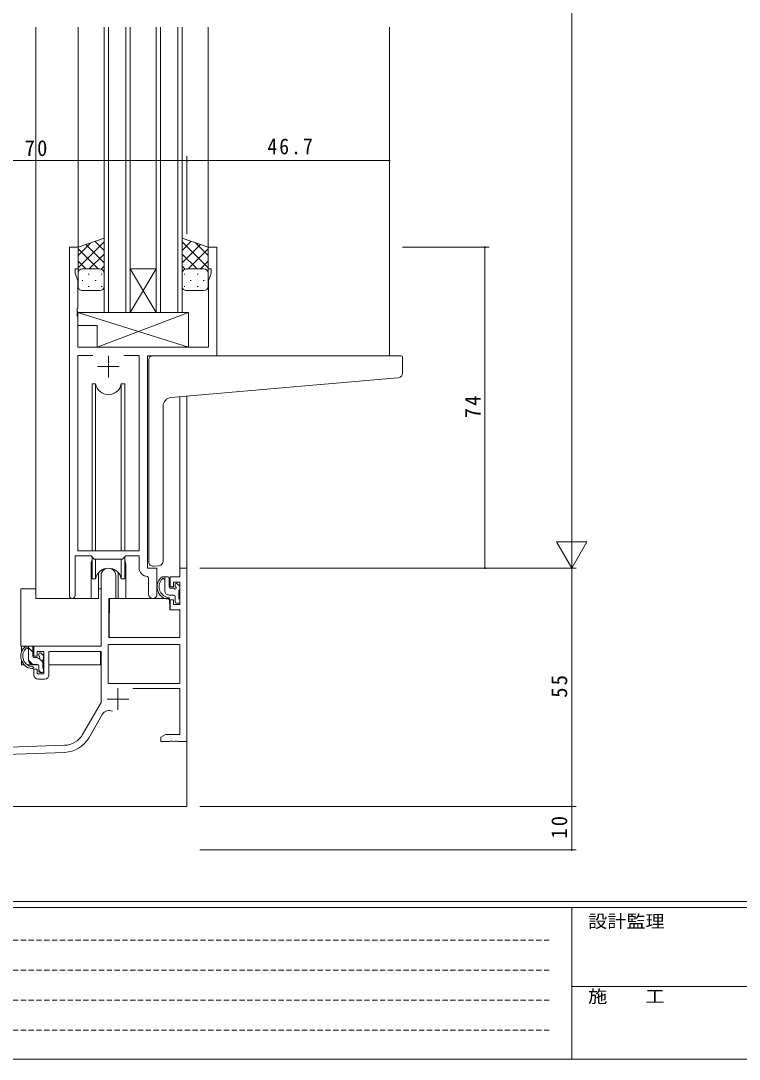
# Model space of a CAD drawing. Units: millimetres on the paper. Extents: x -420 to 373, y -297 to 267.
# Drawn here: x -287.1 to -121.5, y -297 to -57.5 of the extents above; entities that cross this region are included whole.
import ezdxf
from ezdxf.enums import TextEntityAlignment as Align

# ---------------------------------------------------------------- set-up
doc = ezdxf.new("R2010")
doc.units = ezdxf.units.MM
doc.linetypes.add('DASHED1', pattern=[1.8, 1.2, -0.6])
for name, color, linetype, lineweight in [('0-1_YKK_ZWAK', 7, 'Continuous', 9), ('0-3_YKK_12', 2, 'Continuous', 9), ('0-4_YKK_D', 6, 'Continuous', 9), ('0-6_YKK_13', 4, 'Continuous', 9), ('0-7_YKK_11', 7, 'Continuous', 9)]:
    doc.layers.add(name, color=color, linetype=linetype, lineweight=lineweight)
doc.styles.add('ＭＳ ゴシック', font='')
doc.styles.get('ＭＳ ゴシック').set_extended_font_data('MS Gothic')

msp = doc.modelspace()

# ---------------------------------------------------------------- linework, layer by layer
at = {"layer": '0-1_YKK_ZWAK'}
for p, q in [((352.3, -260.6), (-417.7, -260.6)), ((314.5, -262), (-417.7, -262)), ((-160.1, -262), (-160.1, -297)), ((-160.1, -280.199), (-31.3, -280.199)), ((-417.7, -297), (314.5, -297))]:
    msp.add_line(p, q, dxfattribs=at)
at = {"layer": '0-1_YKK_ZWAK', "linetype": 'DASHED1'}
for p, q in [((-413.101, -269.512), (-164.909, -269.512)), ((-413.101, -276.441), (-164.909, -276.441)), ((-413.101, -283.37), (-164.909, -283.37)), ((-413.101, -290.298), (-164.909, -290.298))]:
    msp.add_line(p, q, dxfattribs=at)
at = {"layer": '0-3_YKK_12'}
for p, q in [((-283.614, -58.975), (-283.614, -190.725)), ((-273.915, -58.975), (-273.915, -110.225)), ((-267.915, -58.975), (-267.915, -124.726)), ((-266.915, -124.726), (-266.915, -58.975)), ((-262.915, -58.975), (-262.915, -124.726)), ((-261.915, -124.726), (-261.915, -58.975)), ((-255.915, -58.975), (-255.915, -124.726)), ((-254.915, -124.726), (-254.915, -58.975)), ((-250.915, -58.975), (-250.915, -124.726)), ((-249.915, -124.726), (-249.915, -58.975)), ((-243.915, -58.975), (-243.915, -110.225)), ((-202.114, -58.975), (-202.114, -134.725)), ((-255.915, -124.726), (-261.915, -114.726)), ((-261.915, -124.726), (-255.915, -114.726)), ((-261.915, -114.726), (-255.915, -114.726)), ((-267.915, -124.726), (-261.915, -124.726)), ((-261.915, -124.726), (-255.915, -124.726)), ((-255.915, -124.726), (-249.915, -124.726)), ((-242.215, -134.725), (-221.117, -134.725)), ((-250.445, -144.216), (-250.445, -183.725)), ((-248.815, -144.073), (-248.815, -183.725)), ((-270.915, -183.225), (-270.915, -190.725)), ((-262.915, -183.225), (-262.915, -190.725)), ((-255.715, -184.025), (-255.715, -183.725)), ((-250.445, -183.725), (-248.815, -183.725)), ((-270.915, -190.725), (-283.614, -190.725)), ((-256.687, -190.725), (-262.915, -190.725)), ((-256.687, -190.725), (-262.915, -190.725)), ((-248.815, -223.225), (-248.815, -238.725)), ((-304.315, -238.725), (-248.815, -238.725))]:
    msp.add_line(p, q, dxfattribs=at)
for start, end in [(159.63586, 180), (0, 20.36412)]:
    msp.add_arc((-266.915, -183.225), 4, start, end, dxfattribs=at)
at = {"layer": '0-4_YKK_D'}
for p, q in [((-160.117, 209.275), (-160.117, -176.725)), ((-318.815, -89.725), (-248.815, -89.725)), ((-248.815, -106.725), (-248.815, -88.725)), ((-248.815, -106.725), (-248.815, -88.725)), ((-248.815, -89.725), (-202.115, -89.725)), ((-202.115, -106.725), (-202.115, -88.725)), ((-199.114, -109.725), (-179.117, -109.725)), ((-180.117, -183.725), (-180.117, -109.725)), ((-160.117, -183.725), (-160.117, -171.601)), ((-160.117, -183.725), (-163.617, -177.663)), ((-156.617, -177.663), (-163.617, -177.663)), ((-160.117, -183.725), (-156.617, -177.663)), ((-245.815, -183.725), (-159.117, -183.725)), ((-226.815, -183.725), (-159.117, -183.725)), ((-199.114, -183.725), (-179.117, -183.725)), ((-160.117, -183.725), (-160.117, -238.725)), ((-245.815, -238.725), (-159.117, -238.725)), ((-245.815, -238.725), (-159.117, -238.725)), ((-160.117, -238.725), (-160.117, -248.725)), ((-245.815, -248.725), (-159.117, -248.725))]:
    msp.add_line(p, q, dxfattribs=at)
for centre, start, end in [((-248.815, -89.725), 0, 180), ((-248.815, -89.725), 0, 180), ((-248.815, -89.725), 180, 0), ((-248.815, -89.725), 180, 0), ((-202.115, -89.725), 0, 180), ((-202.115, -89.725), 180, 0), ((-180.117, -109.725), 90, 270), ((-180.117, -109.725), 270, 90), ((-180.117, -183.725), 90, 270), ((-180.117, -183.725), 270, 90), ((-160.117, -238.725), 90, 270), ((-160.117, -238.725), 90, 270), ((-160.117, -238.725), 270, 90), ((-160.117, -238.725), 270, 90), ((-160.117, -248.725), 90, 270), ((-160.117, -248.725), 270, 90)]:
    msp.add_arc(centre, 0.106, start, end, dxfattribs=at)
at = {"layer": '0-6_YKK_13'}
for p, q in [((-267.916, -107.582), (-273.916, -109.725)), ((-267.916, -115.947), (-267.916, -107.582)), ((-249.915, -107.582), (-243.915, -109.725)), ((-249.915, -115.947), (-249.915, -107.582)), ((-273.916, -114.457), (-267.916, -108.457)), ((-273.916, -111.629), (-270.956, -108.668)), ((-273.916, -109.725), (-273.916, -115.725)), ((-269.296, -114.725), (-273.916, -110.105)), ((-267.916, -113.277), (-272.112, -109.081)), ((-267.916, -110.448), (-270.028, -108.337)), ((-249.915, -110.448), (-247.803, -108.337)), ((-243.915, -114.457), (-249.915, -108.457)), ((-249.915, -113.277), (-245.719, -109.081)), ((-248.535, -114.725), (-243.915, -110.105)), ((-243.915, -111.629), (-246.876, -108.668)), ((-243.915, -109.725), (-243.915, -115.725)), ((-271.356, -114.725), (-267.916, -111.285)), ((-246.475, -114.725), (-249.915, -111.285)), ((-272.125, -114.725), (-273.916, -112.934)), ((-272.916, -114.725), (-269.316, -114.725)), ((-272.516, -114.725), (-268.916, -114.725)), ((-268.585, -114.782), (-267.916, -114.114)), ((-249.247, -114.782), (-249.915, -114.114)), ((-245.315, -114.725), (-248.915, -114.725)), ((-244.915, -114.725), (-248.515, -114.725)), ((-245.707, -114.725), (-243.915, -112.934)), ((-273.916, -118.725), (-273.916, -115.725)), ((-272.996, -117.362), (-272.796, -117.362)), ((-271.581, -115.947), (-271.381, -115.947)), ((-269.966, -117.362), (-269.766, -117.362)), ((-268.551, -115.947), (-268.351, -115.947)), ((-267.916, -115.725), (-267.916, -118.725)), ((-249.915, -115.725), (-249.915, -118.725)), ((-249.28, -115.947), (-249.48, -115.947)), ((-247.865, -117.362), (-248.065, -117.362)), ((-246.25, -115.947), (-246.45, -115.947)), ((-244.835, -117.362), (-245.035, -117.362)), ((-243.915, -118.725), (-243.915, -115.725)), ((-268.916, -119.725), (-272.916, -119.725)), ((-271.581, -118.777), (-271.381, -118.777)), ((-268.551, -118.777), (-268.351, -118.777)), ((-249.28, -118.777), (-249.48, -118.777)), ((-248.915, -119.725), (-244.915, -119.725)), ((-246.25, -118.777), (-246.45, -118.777)), ((-248.489, -124.726), (-273.985, -124.726)), ((-269.489, -132.725), (-248.489, -124.726)), ((-248.489, -124.726), (-248.489, -132.725)), ((-269.489, -127.726), (-273.985, -127.726)), ((-269.489, -127.726), (-269.489, -132.725)), ((-248.489, -132.725), (-269.489, -132.725)), ((-257.615, -143.84), (-257.615, -135.725)), ((-256.615, -134.725), (-202.115, -134.725)), ((-199.415, -134.725), (-202.115, -134.725)), ((-199.115, -138.809), (-199.115, -135.025)), ((-269.873, -179.725), (-269.873, -141.225)), ((-263.957, -179.725), (-263.957, -141.225)), ((-263.165, -141.225), (-263.957, -141.225)), ((-263.165, -179.725), (-263.165, -141.225)), ((-252.489, -144.395), (-202.028, -139.98)), ((-202.028, -139.98), (-200.028, -139.805)), ((-257.615, -143.84), (-257.615, -144.843)), ((-257.615, -182.281), (-257.615, -144.843)), ((-254.315, -182.167), (-254.315, -146.387)), ((-270.665, -181.175), (-270.665, -186.225)), ((-269.873, -186.225), (-269.873, -181.655)), ((-263.957, -186.225), (-263.957, -181.655)), ((-263.165, -186.225), (-263.165, -181.175)), ((-255.315, -183.171), (-256.528, -183.277)), ((-255.315, -183.171), (-255.227, -183.163)), ((-270.665, -186.225), (-269.873, -186.225)), ((-269.165, -184.741), (-269.165, -190.725)), ((-264.665, -190.725), (-264.665, -184.741)), ((-263.957, -186.225), (-263.165, -186.225)), ((-253.245, -185.725), (-254.545, -185.725)), ((-253.945, -188.925), (-253.945, -185.725)), ((-252.945, -188.025), (-252.945, -186.025)), ((-283.614, -188.525), (-287.11, -188.525)), ((-287.11, -201.725), (-287.11, -188.525)), ((-269.165, -188.525), (-268.615, -188.525)), ((-252.006, -188.325), (-252.645, -188.325)), ((-251.545, -187.525), (-251.545, -187.864)), ((-250.533, -187.813), (-251.033, -187.313)), ((-250.645, -190.825), (-250.645, -188.825)), ((-250.445, -188.625), (-250.445, -188.025)), ((-269.165, -190.725), (-270.915, -190.725)), ((-266.691, -191.023), (-266.745, -197.225)), ((-252.813, -190.725), (-266.391, -190.725)), ((-262.915, -190.725), (-264.665, -190.725)), ((-251.845, -189.925), (-252.945, -189.925)), ((-252.813, -190.725), (-252.745, -193.325)), ((-251.545, -190.225), (-251.545, -191.525)), ((-250.445, -191.525), (-250.445, -191.025)), ((-266.71, -193.225), (-266.815, -193.225)), ((-252.745, -193.325), (-250.776, -193.325)), ((-251.245, -191.825), (-250.745, -191.825)), ((-250.445, -197.225), (-250.476, -193.623)), ((-266.815, -198.155), (-266.736, -198.234)), ((-266.745, -197.225), (-266.725, -199.428)), ((-250.464, -199.428), (-250.445, -197.225)), ((-266.425, -199.725), (-250.764, -199.725)), ((-268.915, -201.725), (-287.11, -201.725)), ((-286.91, -201.725), (-286.91, -202.977)), ((-284.645, -201.725), (-285.945, -201.725)), ((-285.345, -204.925), (-285.345, -201.725)), ((-284.345, -203.109), (-285.345, -202.109)), ((-284.345, -204.025), (-284.345, -202.025)), ((-282.945, -203.525), (-282.945, -203.864)), ((-281.933, -203.813), (-282.433, -203.313)), ((-268.71, -203.006), (-268.71, -206.025)), ((-286.91, -205.115), (-286.91, -206.025)), ((-284.357, -205.925), (-285.345, -204.937)), ((-283.245, -205.925), (-284.345, -205.925)), ((-283.406, -204.325), (-284.045, -204.325)), ((-282.045, -205.409), (-282.885, -204.568)), ((-282.045, -206.825), (-282.045, -204.825)), ((-281.845, -204.625), (-281.845, -204.025)), ((-286.91, -206.025), (-286.33, -206.025)), ((-285.633, -206.025), (-283.021, -206.025)), ((-282.945, -206.225), (-282.945, -207.525)), ((-282.457, -207.825), (-282.945, -207.337)), ((-282.645, -207.825), (-282.145, -207.825)), ((-282.045, -206.025), (-281.815, -206.025)), ((-281.845, -207.525), (-281.845, -207.025)), ((-268.71, -206.025), (-280.615, -206.025))]:
    msp.add_line(p, q, dxfattribs=at)
for points in [[(-248.489, -132.725), (-273.985, -124.726), (-273.985, -127.726)], [(-269.873, -141.225), (-270.665, -141.225), (-270.665, -179.725)]]:
    msp.add_lwpolyline(points, dxfattribs=at)
for centre, radius, start, end in [((-272.916, -115.725), 1, 89.99998, 179.99998), ((-272.916, -115.725), 1, 89.99998, 179.99998), ((-268.916, -115.725), 1, 359.99998, 89.99998), ((-268.916, -115.725), 1, 359.99998, 89.99998), ((-248.915, -115.725), 1, 89.99998, 179.99998), ((-248.915, -115.725), 1, 89.99998, 179.99998), ((-244.915, -115.725), 1, 359.99998, 89.99998), ((-244.915, -115.725), 1, 359.99998, 89.99998), ((-272.916, -118.725), 1, 179.99998, 269.99998), ((-268.916, -118.725), 1, 269.99998, 359.99998), ((-248.915, -118.725), 1, 179.99998, 269.99998), ((-244.915, -118.725), 1, 269.99998, 359.99998), ((-256.615, -135.725), 1, 135.57298, 180), ((-256.615, -135.725), 1, 90, 135.57298), ((-256.615, -135.725), 1, 121.36697, 135.57298), ((-199.415, -135.025), 0.3, 0, 90), ((-200.115, -138.809), 1, 275, 0), ((-266.915, -140.725), 3, 189.59798, 350.40582), ((-252.315, -146.387), 2, 95, 180), ((-266.915, -186.725), 3, 9.59416, 170.4066), ((-256.615, -182.281), 1, 180, 275), ((-255.315, -182.167), 1, 275, 0), ((-252.83, -188.046), 2.885, 126.45192, 263.90388), ((-252.745, -188.012), 2.504, 139.45805, 259.25217), ((-254.805, -186.129), 0.3, 301.62189, 336.95038), ((-254.345, -186.325), 0.2, 36.86989, 156.95038), ((-253.945, -186.025), 0.3, 216.86989, 270), ((-253.245, -186.025), 0.3, 0, 90), ((-252.945, -188.925), 1, 180, 270), ((-252.645, -188.025), 0.3, 180, 270), ((-252.006, -188.625), 0.3, 33.05573, 90), ((-251.545, -188.325), 0.25, 213.05573, 56.94426), ((-251.245, -187.525), 0.3, 45, 180), ((-251.245, -187.864), 0.3, 180, 236.94426), ((-250.645, -188.625), 0.2, 270, 0), ((-250.745, -188.025), 0.3, 0, 45), ((-266.391, -191.025), 0.3, 90, 179.49998), ((-253.066, -190.675), 0.25, 253.63879, 125.58162), ((-251.845, -190.225), 0.3, 0, 90), ((-251.245, -191.525), 0.3, 180, 270), ((-250.745, -191.525), 0.3, 270, 0), ((-250.645, -191.025), 0.2, 0, 90), ((-250.776, -193.625), 0.3, 0.5, 90), ((-266.425, -199.425), 0.3, 180.49998, 270), ((-250.764, -199.425), 0.3, 270, 359.5), ((-284.23, -204.046), 2.885, 126.45192, 263.90388), ((-284.145, -204.012), 2.504, 139.45805, 259.25217), ((-286.205, -202.129), 0.3, 301.62189, 336.95038), ((-285.745, -202.325), 0.2, 36.86989, 156.95038), ((-285.345, -202.025), 0.3, 216.86989, 270), ((-284.645, -202.025), 0.3, 0, 90), ((-282.645, -203.525), 0.3, 45, 180), ((-284.345, -204.925), 1, 180, 270), ((-284.045, -204.025), 0.3, 180, 270), ((-283.406, -204.625), 0.3, 33.05573, 90), ((-283.245, -206.225), 0.3, 0, 90), ((-282.945, -204.325), 0.25, 213.05573, 56.94426), ((-282.645, -203.864), 0.3, 180, 236.94426), ((-282.045, -204.625), 0.2, 270, 0), ((-282.145, -204.025), 0.3, 0, 45), ((-284.466, -206.675), 0.25, 253.63879, 125.58162), ((-282.645, -207.525), 0.3, 180, 270), ((-282.145, -207.525), 0.3, 270, 0), ((-282.045, -207.025), 0.2, 0, 90)]:
    msp.add_arc(centre, radius, start, end, dxfattribs=at)
at = {"layer": '0-7_YKK_11'}
for p, q in [((-275.915, -109.725), (-275.915, -190.075)), ((-270.502, -134.655), (-273.985, -134.655)), ((-266.915, -134.725), (-266.915, -139.725)), ((-269.415, -137.225), (-264.415, -137.225)), ((-250.445, -201.355), (-266.985, -201.355)), ((-281.615, -209.325), (-283.115, -209.325)), ((-264.715, -211.425), (-264.715, -216.425)), ((-267.215, -213.925), (-262.215, -213.925)), ((-268.321, -217.477), (-271.457, -222.909))]:
    msp.add_line(p, q, dxfattribs=at)
for points in [[(-255.715, -189.76), (-255.715, -183.725), (-257.915, -183.725), (-257.915, -134.725), (-241.915, -134.725), (-241.915, -109.725), (-243.915, -109.725), (-243.915, -114.725), (-243.215, -114.725), (-243.215, -115.725), (-243.845, -117.456), (-243.845, -132.725), (-273.985, -132.725), (-273.985, -125.684), (-274.105, -125.5), (-274.105, -124.95), (-273.985, -124.767), (-273.985, -124.684), (-274.105, -124.5), (-274.105, -123.95), (-273.985, -123.767), (-273.985, -117.456), (-274.615, -115.725), (-274.615, -114.725), (-273.915, -114.725), (-273.915, -109.725), (-275.915, -109.725)], [(-270.502, -134.655), (-273.985, -134.655), (-273.985, -179.725), (-259.845, -179.725), (-259.845, -134.655), (-263.328, -134.655)], [(-274.615, -190.075), (-274.615, -180.925), (-270.915, -180.925), (-270.185, -181.655), (-263.645, -181.655), (-262.915, -180.925), (-259.845, -180.925), (-259.845, -183.655)], [(-265.215, -185.425), (-265.215, -190.725), (-266.815, -190.725), (-266.815, -199.725), (-250.445, -199.725), (-250.445, -193.325), (-252.715, -193.325), (-252.715, -191.025), (-251.915, -191.025), (-251.915, -192.125), (-250.445, -192.125), (-250.445, -186.925), (-251.915, -186.925), (-251.915, -188.025), (-252.715, -188.025), (-252.715, -185.725), (-250.445, -185.725), (-250.445, -183.725), (-248.815, -183.725), (-248.815, -223.725), (-250.856, -223.725), (-251.04, -223.605), (-251.59, -223.605), (-251.773, -223.725), (-251.856, -223.725), (-252.04, -223.605), (-252.59, -223.605), (-252.773, -223.725), (-254.815, -223.725), (-254.815, -222.725), (-253.723, -222.095), (-250.445, -222.095), (-250.445, -211.525), (-261.316, -211.525)], [(-284.115, -208.325), (-284.115, -207.025), (-283.315, -207.025), (-283.315, -208.125), (-281.815, -208.125), (-281.815, -202.925), (-283.315, -202.925), (-283.315, -204.025), (-284.115, -204.025), (-284.115, -201.725), (-268.615, -201.725), (-268.615, -185.425)], [(-257.932, -185.653), (-257.645, -185.953), (-257.645, -189.76)], [(-272.869, -222.094), (-268.615, -214.725), (-268.615, -202.925), (-280.615, -202.925), (-280.615, -208.325)], [(-296.615, -216.425), (-296.615, -217.725), (-298.315, -217.725), (-298.315, -225.334), (-277.024, -224.591)], [(-276.968, -226.22), (-295.115, -226.853), (-295.115, -230.095), (-291.906, -230.095), (-290.815, -230.725), (-290.815, -231.725), (-297.165, -231.725)]]:
    msp.add_lwpolyline(points, dxfattribs=at)
msp.add_lwpolyline([(-250.445, -201.355), (-266.985, -201.355), (-266.985, -210.325), (-250.445, -210.325)], close=True, dxfattribs=at)
for centre, radius, start, end in [((-266.915, -185.425), 1.7, 359.99998, 180), ((-257.845, -183.655), 2, 179.99998, 267.50807), ((-275.265, -190.075), 0.65, 179.99998, 0), ((-256.68, -189.76), 0.965, 179.99998, 0), ((-283.115, -208.325), 1, 180, 269.99998), ((-281.615, -208.325), 1, 270, 359.99998), ((-266.762, -218.377), 1.8, 65.29866, 149.99998), ((-277.199, -219.594), 5, 271.99998, 329.99998), ((-277.199, -219.594), 6.63, 271.99998, 329.99998)]:
    msp.add_arc(centre, radius, start, end, dxfattribs=at)

# ---------------------------------------------------------------- texts
at = {"layer": '0-1_YKK_ZWAK', "style": 'ＭＳ ゴシック', "width": 1.1}
for s, p in [('設計監理', (-156.331, -267.533)), ('施\u3000\u3000工', (-156.331, -284.854))]:
    msp.add_text(s, height=2.933, dxfattribs=at).set_placement(p, align=Align.BOTTOM_LEFT)
at = {"layer": '0-4_YKK_D', "color": 3, "char_height": 3.666, "attachment_point": 7, "style": 'ＭＳ ゴシック'}
for s, insert in [('\\T1.21;\\W0.95;70', (-286.215, -88.725)), ('\\T1.22;\\W0.9;46.7', (-230.265, -88.325))]:
    msp.add_mtext(s, dxfattribs=dict(at, insert=insert))
at = {"layer": '0-4_YKK_D', "color": 3, "char_height": 3.666, "attachment_point": 7, "rotation": 90, "style": 'ＭＳ ゴシック'}
for s, insert in [('\\T1.21;\\W0.95;74', (-181.117, -149.163)), ('\\T1.21;\\W0.95;55', (-161.117, -213.625)), ('\\T1.21;\\W0.95;10', (-161.117, -246.125))]:
    msp.add_mtext(s, dxfattribs=dict(at, insert=insert))

doc.saveas('drawing.dxf')
